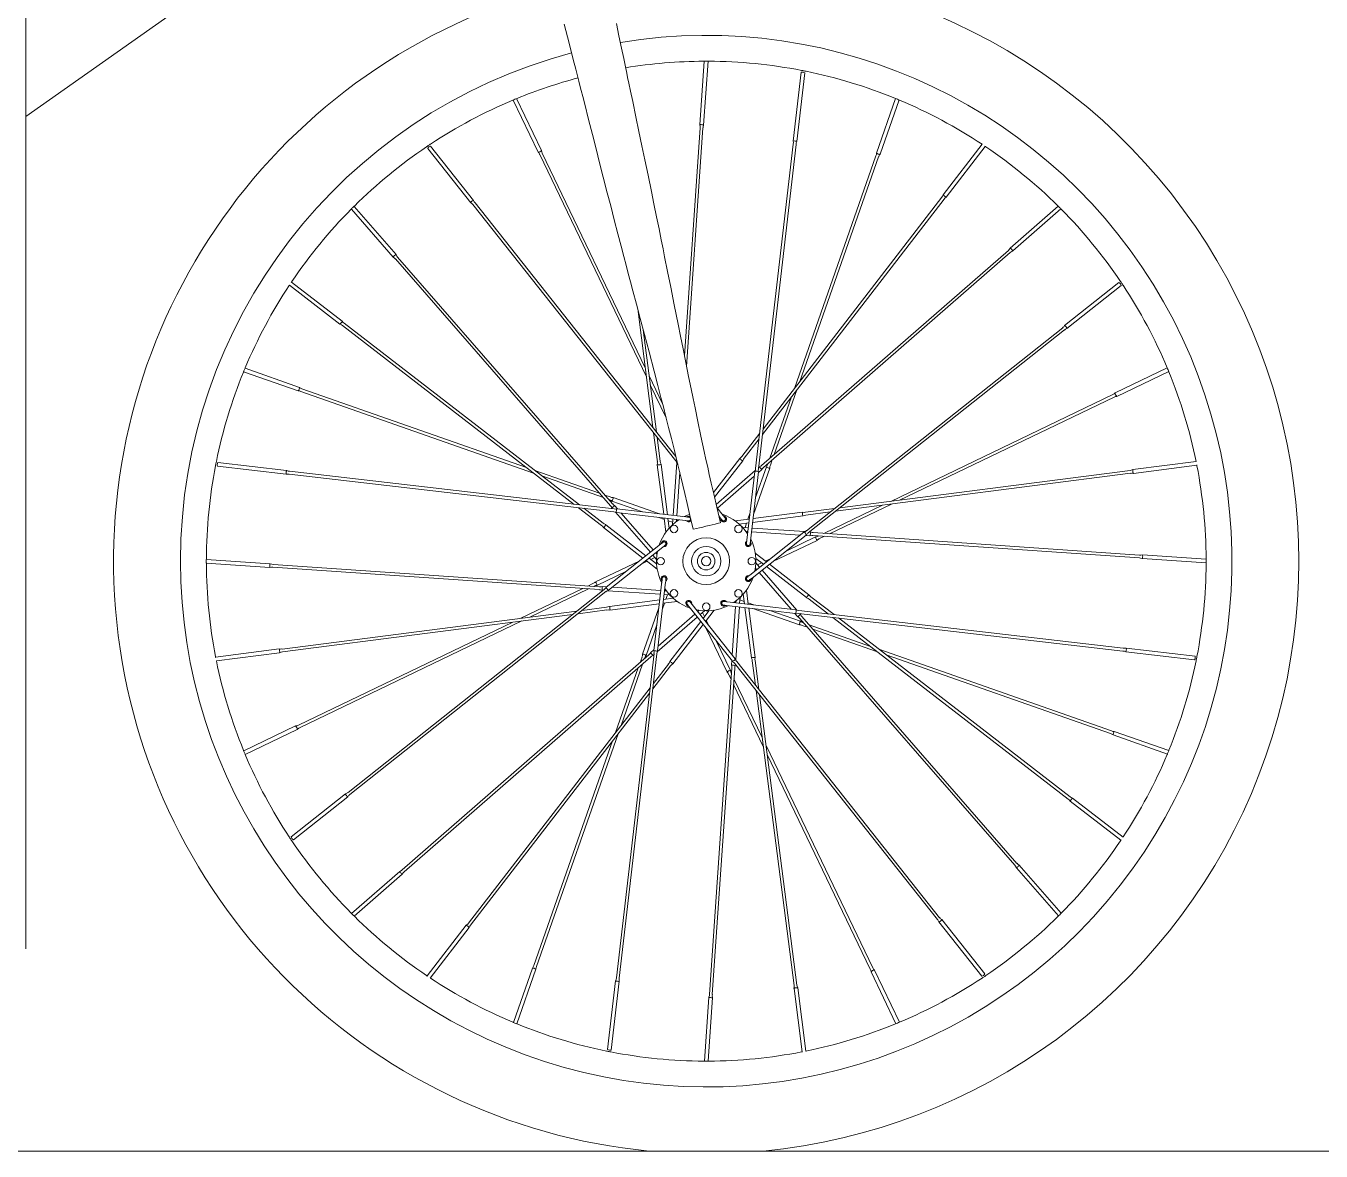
# Model space of a CAD drawing. Header units: inches. Extents: x -27 to 495, y -3 to 144.
# Drawn here: x 15.37 to 43.09, y 88.62 to 112.69 of the extents above; entities that cross this region are included whole.
import ezdxf

# ---------------------------------------------------------------- set-up
doc = ezdxf.new("R2010")
doc.units = ezdxf.units.IN
doc.layers.add('ZANO_R', color=7, linetype='Continuous', lineweight=0)

msp = doc.modelspace()

# ---------------------------------------------------------------- linework, layer by layer
at = {"layer": 'ZANO_R'}
for p, q in [((15.37441, 92.94879), (15.37441, 120.58658)), ((15.37441, 92.94879), (15.37441, 120.58658)), ((15.37441, 110.75355), (21.45912, 115.04413)), ((29.8904, 111.93717), (29.79692, 110.57652)), ((29.87673, 110.57104), (29.97061, 111.93737)), ((31.96302, 111.70024), (31.79216, 110.22738)), ((31.87163, 110.21816), (32.04249, 111.69102)), ((25.79841, 111.10587), (26.33362, 109.9917)), ((26.40573, 110.02634), (25.87218, 111.13706)), ((33.98535, 111.1394), (33.57596, 109.97312)), ((33.65145, 109.94662), (34.05939, 111.10878)), ((29.80266, 110.51414), (29.46709, 105.62988)), ((29.51193, 105.40715), (29.86252, 110.51003)), ((23.97184, 110.07244), (24.89249, 108.91015)), ((24.9552, 108.95983), (24.03455, 110.12212)), ((31.79498, 110.1649), (30.98927, 103.2195)), ((31.04887, 103.21259), (31.85458, 110.15799)), ((35.8368, 110.15977), (35.00393, 109.08047)), ((35.06726, 109.0316), (35.9039, 110.11578)), ((26.36936, 109.94039), (28.65255, 105.18734)), ((28.62814, 105.37672), (26.42345, 109.96637)), ((33.56495, 109.91156), (31.8185, 104.93619)), ((31.93515, 105.08736), (33.62156, 109.89169)), ((31.13462, 103.95177), (35.02156, 108.98875)), ((34.97406, 109.0254), (31.14803, 104.06735)), ((22.33874, 108.77441), (23.23476, 107.74619)), ((23.29508, 107.79874), (22.39531, 108.83126)), ((24.93866, 108.86797), (29.28008, 103.38711)), ((29.28405, 103.47873), (24.98569, 108.90523)), ((37.46665, 108.83375), (36.43841, 107.93772)), ((36.49097, 107.87741), (37.52349, 108.77717)), ((36.39836, 107.88956), (31.11807, 103.28818)), ((31.15749, 103.24295), (36.43778, 107.84432)), ((23.28293, 107.70613), (27.88431, 102.42584)), ((27.92954, 102.46526), (23.32817, 107.74555)), ((21.01272, 107.14457), (22.09201, 106.3117)), ((22.14089, 106.37503), (21.05671, 107.21167)), ((38.76467, 107.20065), (37.60238, 106.27999)), ((37.65205, 106.21728), (38.81434, 107.13794)), ((28.46576, 106.63675), (28.79282, 104.09889)), ((22.14708, 106.28183), (27.10513, 102.4558)), ((27.22072, 102.44239), (22.18374, 106.32933)), ((28.86507, 104.00768), (28.58376, 106.19055)), ((37.5602, 106.23382), (32.07934, 101.8924)), ((32.11659, 101.84537), (37.59746, 106.18679)), ((21.22586, 104.95922), (20.0637, 105.36716)), ((39.7981, 105.37407), (38.68393, 104.83887)), ((20.03308, 105.29312), (21.19937, 104.88373)), ((28.9995, 104.60363), (28.71082, 105.2046)), ((38.71857, 104.76676), (39.8288, 105.30007)), ((21.26093, 104.87272), (26.23629, 103.12627)), ((26.08513, 103.24292), (21.2808, 104.92934)), ((28.73523, 105.01523), (29.07597, 104.30587)), ((31.38536, 103.52111), (31.87191, 104.90719)), ((38.63262, 104.80312), (33.87957, 102.51994)), ((31.75526, 104.75603), (31.29375, 103.44127)), ((34.06895, 102.54434), (38.6586, 104.74904)), ((28.80769, 103.98348), (28.88756, 103.36376)), ((31.07694, 103.97523), (30.69521, 103.48055)), ((28.94707, 103.37142), (28.87994, 103.89227)), ((30.74271, 103.44389), (31.06353, 103.85964)), ((30.64951, 103.43769), (30.08575, 102.70715)), ((30.10892, 102.60622), (30.71284, 103.38882)), ((31.30577, 103.29435), (31.34512, 103.40645)), ((19.47225, 103.27079), (20.94511, 103.09993)), ((20.95433, 103.1794), (19.48146, 103.35026)), ((21.00758, 103.10275), (27.95298, 102.29705)), ((27.9599, 102.35665), (21.0145, 103.16235)), ((27.65138, 102.69313), (26.26529, 103.17968)), ((28.88554, 103.30114), (29.02184, 102.24352)), ((29.10373, 102.23402), (28.96489, 103.31137)), ((29.30057, 103.35218), (29.2228, 102.22021)), ((29.30236, 102.21098), (29.36638, 103.14278)), ((29.31058, 103.33251), (29.32431, 103.31517)), ((30.97906, 103.18031), (30.14428, 102.45286)), ((30.97223, 103.15933), (30.80137, 101.68647)), ((30.88083, 101.67725), (31.05169, 103.15011)), ((30.94604, 102.23936), (31.29476, 103.23279)), ((31.21927, 103.25929), (30.98789, 102.60012)), ((31.05006, 103.13607), (31.11744, 103.19478)), ((31.06488, 103.25509), (31.05256, 103.24436)), ((31.2535, 103.32661), (31.24915, 103.31422)), ((32.69991, 102.30742), (39.01007, 103.12062)), ((39.0024, 103.18013), (32.79112, 102.37967)), ((40.41456, 103.3722), (39.06246, 103.19795)), ((39.07268, 103.1186), (40.43091, 103.29364)), ((26.41646, 103.06303), (27.73121, 102.60152)), ((30.17337, 102.3721), (30.96047, 103.058)), ((27.87813, 102.61354), (27.76604, 102.65289)), ((27.84587, 102.56127), (27.85826, 102.55692)), ((28.93313, 102.25381), (27.9397, 102.60253)), ((27.19726, 102.38471), (27.69194, 102.00297)), ((27.7286, 102.05048), (27.31284, 102.3713)), ((27.9132, 102.52704), (28.57236, 102.29566)), ((27.91739, 102.37265), (27.92813, 102.36033)), ((28.03642, 102.35784), (27.97771, 102.42521)), ((27.99218, 102.28684), (28.73761, 101.43142)), ((28.01315, 102.28), (29.48601, 102.10914)), ((29.49524, 102.1886), (28.02237, 102.35947)), ((30.29394, 102.2199), (30.15863, 102.39072)), ((31.99337, 102.28694), (30.93575, 102.15064)), ((32.67571, 102.36479), (32.05598, 102.28493)), ((32.06365, 102.22542), (32.58449, 102.29254)), ((33.70746, 102.43726), (32.45145, 101.83392)), ((32.57268, 101.82559), (33.89683, 102.46167)), ((28.64364, 101.35699), (27.78367, 102.02061)), ((28.80038, 101.48115), (28.11449, 102.26824)), ((28.91505, 102.17537), (29.0361, 102.13288)), ((29.03238, 102.16176), (29.07099, 101.86218)), ((29.14051, 101.94857), (29.11426, 102.15226)), ((29.12058, 102.10323), (29.21255, 102.07095)), ((29.21732, 102.14031), (29.20893, 102.01831)), ((29.29401, 102.08949), (29.29687, 102.13108)), ((29.32915, 102.1148), (29.29654, 102.12625)), ((29.51615, 102.18618), (29.53532, 102.19865)), ((30.20173, 102.20746), (30.23123, 102.17022)), ((30.85399, 102.14011), (30.55441, 102.1015)), ((30.6408, 102.03197), (30.84449, 102.05822)), ((30.79545, 102.0519), (30.76317, 101.95994)), ((30.8676, 102.25743), (30.82511, 102.13639)), ((30.92625, 102.06876), (32.0036, 102.2076)), ((27.73479, 101.95728), (28.57902, 101.3058)), ((30.83254, 101.95517), (30.71053, 101.96356)), ((30.78172, 101.87848), (30.82331, 101.87562)), ((30.80703, 101.84333), (30.81848, 101.87595)), ((32.02474, 101.86191), (30.86245, 100.94126)), ((30.90321, 101.87013), (31.94477, 101.79857)), ((30.91212, 100.87855), (32.07441, 101.7992)), ((32.04441, 101.87191), (30.91244, 101.94968)), ((32.27011, 101.7579), (31.64039, 101.45541)), ((32.06333, 101.79042), (32.15248, 101.7843)), ((32.15796, 101.86411), (32.14166, 101.86523)), ((32.21487, 101.79004), (39.20225, 101.30997)), ((39.20637, 101.36983), (32.21898, 101.84989)), ((32.34192, 101.78131), (32.33008, 101.77562)), ((32.35606, 101.72153), (32.46315, 101.77298)), ((28.95259, 101.60171), (27.7903, 100.68106)), ((27.83997, 100.61834), (29.00226, 101.539)), ((31.3557, 101.22991), (32.30474, 101.68579)), ((20.60145, 101.1845), (19.23511, 101.27838)), ((19.23532, 101.19818), (20.59596, 101.10469)), ((27.64985, 100.69022), (20.66246, 101.17029)), ((28.50901, 101.25035), (27.55997, 100.79447)), ((28.5517, 101.1821), (28.66734, 101.23765)), ((28.64428, 101.25544), (28.88342, 101.0709)), ((28.8715, 101.18115), (28.7089, 101.30663)), ((28.74804, 101.27642), (28.8359, 101.31862)), ((28.79022, 101.37104), (28.87056, 101.27885)), ((28.88038, 101.38934), (28.853, 101.42077)), ((28.88734, 101.43209), (28.85618, 101.41712)), ((31.22043, 101.22482), (30.98129, 101.40935)), ((30.99322, 101.2991), (31.15581, 101.17363)), ((31.07449, 101.10922), (30.99415, 101.20141)), ((31.11667, 101.20384), (31.02882, 101.16164)), ((31.31302, 101.29816), (31.19738, 101.24261)), ((32.12992, 100.52298), (31.2857, 101.17446)), ((39.26327, 101.29575), (40.6296, 101.20188)), ((40.6294, 101.28208), (39.26875, 101.37556)), ((20.65835, 101.11043), (27.64574, 100.63036)), ((27.59461, 100.72235), (28.22432, 101.02484)), ((30.97737, 101.04817), (31.00853, 101.06314)), ((30.98433, 101.09092), (31.01172, 101.05949)), ((31.06433, 100.99911), (31.75023, 100.21201)), ((31.87254, 100.19342), (31.12711, 101.04884)), ((31.22107, 101.12327), (32.08105, 100.45965)), ((27.74812, 100.63489), (22.26726, 96.29347)), ((27.29203, 100.65467), (25.96788, 100.01859)), ((26.15726, 100.043), (27.41327, 100.64633)), ((27.50866, 100.75872), (27.40157, 100.70728)), ((27.5228, 100.69895), (27.53464, 100.70464)), ((27.70675, 100.61615), (27.72305, 100.61503)), ((27.80139, 100.68983), (27.71223, 100.69596)), ((27.82031, 100.60834), (28.95228, 100.53057)), ((28.96151, 100.61013), (27.91995, 100.68169)), ((28.98388, 100.80301), (28.81302, 99.33014)), ((28.89249, 99.32092), (29.06335, 100.79379)), ((28.98908, 100.86701), (28.99019, 100.85736)), ((29.05769, 100.63692), (29.04624, 100.60431)), ((30.83234, 100.31849), (30.79373, 100.61808)), ((22.30451, 96.24643), (27.78538, 100.58785)), ((28.93846, 100.4115), (27.86112, 100.27266)), ((28.99711, 100.22282), (29.0396, 100.34387)), ((29.01072, 100.34015), (29.31031, 100.37876)), ((29.22391, 100.44829), (29.02022, 100.42204)), ((29.03218, 100.52508), (29.15418, 100.5167)), ((29.08299, 100.60178), (29.04141, 100.60464)), ((29.06926, 100.42836), (29.10154, 100.52032)), ((31.85156, 100.20026), (30.3787, 100.37112)), ((30.53556, 100.36546), (30.56818, 100.35401)), ((30.5707, 100.39076), (30.56785, 100.34918)), ((30.6474, 100.33995), (30.65578, 100.46195)), ((30.74413, 100.37703), (30.65217, 100.40931)), ((30.7242, 100.53169), (30.75045, 100.32799)), ((30.94967, 100.30488), (30.82862, 100.34738)), ((32.13612, 100.42978), (32.55187, 100.10895)), ((32.66746, 100.09554), (32.17277, 100.47728)), ((27.16481, 100.17284), (20.85464, 99.35964)), ((20.86231, 99.30013), (27.07359, 100.10059)), ((27.189, 100.11546), (27.80873, 100.19533)), ((27.80106, 100.25484), (27.28022, 100.18771)), ((27.87134, 100.19332), (28.92896, 100.32961)), ((28.91867, 100.2409), (28.56996, 99.24747)), ((29.69134, 100.10816), (28.90425, 99.42226)), ((29.57078, 100.26036), (30.49143, 99.09807)), ((30.55414, 99.14775), (29.63349, 100.31004)), ((29.7404, 100.19511), (29.75537, 100.16395)), ((29.78315, 100.18816), (29.75172, 100.16077)), ((29.80145, 100.09799), (29.89364, 100.17833)), ((29.89607, 100.05581), (29.85386, 100.14367)), ((29.99133, 100.17927), (29.86586, 100.01667)), ((29.91705, 99.95205), (30.10158, 100.19119)), ((30.36948, 100.29165), (31.84234, 100.12079)), ((30.56236, 100.26928), (30.4908, 99.22772)), ((30.56414, 99.12808), (30.64191, 100.26005)), ((30.76099, 100.24623), (30.89983, 99.16889)), ((30.97917, 99.17911), (30.84287, 100.23674)), ((30.93158, 100.22645), (31.92502, 99.87773)), ((31.95152, 99.95321), (31.29235, 100.18459)), ((31.8283, 100.12242), (31.88701, 100.05505)), ((31.90482, 100.12361), (38.85022, 99.3179)), ((38.85713, 99.3775), (31.91173, 100.18321)), ((31.94732, 100.10761), (31.93659, 100.11993)), ((36.58178, 94.77412), (31.98041, 100.05441)), ((25.79577, 99.93592), (21.20612, 97.73122)), ((21.2321, 97.67713), (25.98514, 99.96032)), ((28.64544, 99.22097), (28.87682, 99.88014)), ((28.88565, 99.29995), (29.74107, 100.04538)), ((29.8155, 99.95141), (29.15188, 99.09144)), ((29.21521, 99.04256), (29.86668, 99.88679)), ((29.92213, 99.81679), (30.37802, 98.86774)), ((29.99038, 99.85947), (29.93483, 99.97511)), ((31.93517, 100.01499), (36.53655, 94.73471)), ((31.98658, 99.86672), (32.09868, 99.82737)), ((32.01885, 99.91898), (32.00645, 99.92333)), ((33.44826, 99.41723), (32.1335, 99.87873)), ((32.21334, 99.78712), (33.59942, 99.30058)), ((32.644, 100.03786), (37.68098, 96.15092)), ((37.71763, 96.19842), (32.75958, 100.02445)), ((30.45013, 98.90238), (30.14764, 99.53209)), ((20.79203, 99.36165), (19.43382, 99.18662)), ((19.45015, 99.10806), (20.80226, 99.28231)), ((28.70723, 99.23731), (23.42693, 94.63594)), ((28.81584, 99.26767), (28.01013, 92.32227)), ((28.06973, 92.31535), (28.87544, 99.26076)), ((28.81465, 99.34419), (28.74728, 99.28548)), ((28.79983, 99.22516), (28.81215, 99.2359)), ((38.60379, 97.60753), (33.62842, 99.35399)), ((33.77959, 99.23734), (38.58391, 97.55092)), ((38.91039, 99.30086), (40.38325, 99.13)), ((40.39247, 99.20946), (38.91961, 99.38032)), ((23.46635, 94.5907), (28.74664, 99.19208)), ((28.47935, 98.95915), (27.99281, 97.57306)), ((28.10946, 97.72423), (28.57097, 99.03898)), ((28.55895, 99.18591), (28.5196, 99.07381)), ((28.61121, 99.15364), (28.61556, 99.16604)), ((28.78777, 98.50503), (29.16951, 98.99971)), ((29.12201, 99.03637), (28.80118, 98.62061)), ((30.48226, 98.95762), (30.0022, 91.97023)), ((30.06206, 91.96612), (30.54212, 98.95351)), ((30.48265, 99.10916), (30.47653, 99.02001)), ((30.5376, 99.05589), (34.87902, 93.57503)), ((30.55634, 99.01452), (30.55746, 99.03082)), ((34.92605, 93.61228), (30.58463, 99.09315)), ((30.91765, 99.10883), (30.98477, 98.58799)), ((31.05702, 98.49678), (30.97716, 99.1165)), ((30.41376, 98.81643), (30.46521, 98.70934)), ((30.47353, 98.83057), (30.46785, 98.84241)), ((31.12949, 97.46503), (30.52615, 98.72103)), ((28.73009, 98.52849), (24.84315, 93.49151)), ((24.89065, 93.45485), (28.71668, 98.4129)), ((30.51782, 98.5998), (31.15389, 97.27565)), ((30.99964, 98.47258), (31.81285, 92.16242)), ((31.87235, 92.17009), (31.0719, 98.38137)), ((21.14614, 97.7135), (20.03591, 97.18019)), ((20.06661, 97.10618), (21.18078, 97.64139)), ((39.83163, 97.18713), (38.66535, 97.59652)), ((27.92957, 97.3929), (26.24315, 92.58857)), ((26.29976, 92.5687), (28.04622, 97.54407)), ((33.49535, 92.53987), (31.21217, 97.29292)), ((38.63885, 97.52104), (39.80101, 97.1131)), ((31.23657, 97.10354), (33.44127, 92.51389)), ((22.21266, 96.26298), (21.05037, 95.34232)), ((21.10004, 95.27961), (22.26233, 96.20026)), ((37.72383, 96.10523), (38.808, 95.26859)), ((38.85199, 95.33569), (37.7727, 96.16856)), ((23.37374, 94.60285), (22.34123, 93.70309)), ((22.39807, 93.64651), (23.4263, 94.54253)), ((36.56964, 94.68151), (37.4694, 93.649)), ((37.52598, 93.70584), (36.62995, 94.73407)), ((24.79745, 93.44866), (23.96081, 92.36448)), ((34.90951, 93.52043), (35.83016, 92.35814)), ((35.89288, 92.40782), (34.97222, 93.5701)), ((24.02792, 92.32049), (24.86079, 93.39978)), ((26.21327, 92.53363), (25.80532, 91.37147)), ((25.87936, 91.34085), (26.28875, 92.50714)), ((33.45898, 92.45391), (33.9923, 91.34368)), ((34.0663, 91.37438), (33.5311, 92.48855)), ((27.99309, 92.2621), (27.82222, 90.78924)), ((27.90169, 90.78002), (28.07255, 92.25288)), ((31.81084, 92.0998), (31.98587, 90.74159)), ((32.06443, 90.75792), (31.89018, 92.11003)), ((29.98798, 91.90922), (29.89411, 90.5429)), ((29.97431, 90.54308), (30.06779, 91.90374)), ((-27.31624, 88.61808), (63.03603, 88.61808)), ((28.71096, 88.61808), (29.93236, 88.61808)), ((29.93236, 88.61808), (31.15382, 88.61808))]:
    msp.add_line(p, q, dxfattribs=at)
at = {"layer": 'ZANO_R', "flags": 128}
for points in [[(26.89587, 112.72915), (26.96517, 112.4575), (27.02911, 112.20673), (27.08771, 111.97669), (27.14092, 111.76765), (27.17698, 111.62593), (27.20681, 111.50865), (27.23057, 111.41518), (27.25688, 111.3117), (27.29058, 111.17913), (27.33167, 111.01746), (27.41509, 110.68927), (27.49621, 110.37026), (27.57453, 110.06264), (27.65016, 109.76613), (27.72932, 109.45653), (27.81611, 109.11841), (27.88789, 108.84001), (27.96436, 108.5449), (28.04267, 108.24417), (28.11182, 107.97967), (28.17064, 107.7554), (28.21856, 107.57313), (28.26465, 107.39811), (28.31247, 107.21675), (28.36244, 107.02753), (28.43874, 106.7389), (28.52082, 106.42861), (28.60962, 106.09273), (28.70825, 105.71896), (28.8167, 105.30632), (28.89688, 104.99956), (28.96358, 104.74277), (29.01611, 104.53931), (29.0694, 104.33169), (29.12756, 104.10342), (29.18847, 103.86228), (29.25161, 103.60971), (29.29038, 103.4532), (29.32761, 103.30176), (29.36333, 103.15538), (29.39754, 103.01407), (29.43241, 102.86893), (29.47481, 102.6908), (29.52571, 102.47438), (29.58475, 102.21958), (29.65151, 101.92629)], [(30.23603, 102.06165), (30.15751, 102.39547), (30.09221, 102.67871), (30.03947, 102.91122), (29.99881, 103.09286), (29.96364, 103.25154), (29.92735, 103.41687), (29.88996, 103.58885), (29.81978, 103.91594), (29.75356, 104.22949), (29.69266, 104.5217), (29.65127, 104.72229), (29.6087, 104.93002), (29.55579, 105.19006), (29.49509, 105.49047), (29.43691, 105.78013), (29.3822, 106.05355), (29.33089, 106.31071), (29.24856, 106.72398), (29.17371, 107.09968), (29.10595, 107.43922), (29.04298, 107.75385), (29.00955, 107.92038), (28.96982, 108.11781), (28.92341, 108.34771), (28.87023, 108.61003), (28.81423, 108.88482), (28.76064, 109.14632), (28.68756, 109.50086), (28.61987, 109.82744), (28.55716, 110.12887), (28.49362, 110.43354), (28.42771, 110.74901), (28.35948, 111.0753), (28.31386, 111.29337), (28.27742, 111.46761), (28.25138, 111.59209), (28.23221, 111.6838), (28.20485, 111.81466), (28.16763, 111.9928), (28.12054, 112.21828), (28.06534, 112.4828), (28.0111, 112.743)], [(29.88302, 111.93673), (29.88276, 111.93671), (29.88763, 111.93702), (29.89754, 111.93755), (29.91138, 111.93807), (29.92759, 111.93835), (29.94431, 111.93827), (29.95968, 111.93786), (29.97199, 111.93731), (29.97985, 111.93685), (29.98221, 111.93669)], [(31.97063, 111.74084), (31.97028, 111.74088), (31.9744, 111.74034), (31.9836, 111.73903), (31.99685, 111.73694), (32.0126, 111.73413), (32.02904, 111.73083), (32.04432, 111.72742), (32.05677, 111.72438), (32.06503, 111.72224), (32.06817, 111.7214), (32.068, 111.72145)], [(29.79613, 110.57597), (29.80275, 110.53954), (29.80127, 110.51422)], [(29.79694, 110.57627), (29.79692, 110.57652), (29.8001, 110.57844), (29.80888, 110.57964), (29.82191, 110.57996), (29.83721, 110.57933), (29.85245, 110.57786), (29.86532, 110.57577), (29.87384, 110.57337), (29.87673, 110.57104), (29.87666, 110.57076)], [(29.86392, 110.50993), (29.86547, 110.53298), (29.87733, 110.57049)], [(23.94857, 110.10657), (23.94829, 110.10636), (23.95183, 110.10906), (23.95946, 110.11479), (23.97045, 110.12277), (23.98366, 110.13197), (23.99762, 110.14123), (24.01075, 110.14954), (24.02155, 110.15609), (24.02868, 110.16029), (24.03124, 110.16177), (24.0312, 110.16174)], [(31.83259, 110.22878), (31.84774, 110.22656), (31.86049, 110.22376), (31.86887, 110.22081), (31.87163, 110.21816), (31.87154, 110.21786)], [(35.83395, 110.16149), (35.83481, 110.161), (35.83683, 110.15981)], [(24.92009, 108.93973), (24.93238, 108.94888), (24.94336, 108.95591), (24.95138, 108.95975), (24.9552, 108.95983), (24.95535, 108.95956)], [(35.00299, 109.08051), (34.98824, 109.04648), (34.97294, 109.02624)], [(35.02268, 108.9879), (35.03676, 109.0062), (35.06742, 109.03078)], [(22.33346, 108.76845), (22.33513, 108.77035), (22.34041, 108.77629), (22.34878, 108.78544), (22.35942, 108.79665), (22.37121, 108.80855), (22.38282, 108.81975), (22.39292, 108.82911), (22.40025, 108.83569), (22.40384, 108.83886), (22.40362, 108.83866)], [(37.46084, 108.83888), (37.46222, 108.83768), (37.46781, 108.83271), (37.4767, 108.8246), (37.48778, 108.81413), (37.49967, 108.80239), (37.511, 108.7907), (37.52057, 108.78041), (37.52744, 108.77278), (37.53094, 108.76881), (37.53085, 108.76891)], [(36.43747, 107.9379), (36.41638, 107.90745), (36.39744, 107.8906)], [(36.43825, 107.93753), (36.43841, 107.93772), (36.44202, 107.93683), (36.44908, 107.93148), (36.45852, 107.92249), (36.46889, 107.91122), (36.47863, 107.8994), (36.48624, 107.88883), (36.49058, 107.8811), (36.49097, 107.87741), (36.49073, 107.87726)], [(36.4387, 107.84326), (36.45609, 107.85846), (36.49101, 107.8766)], [(23.23459, 107.74524), (23.26504, 107.72416), (23.28189, 107.70521)], [(23.23496, 107.74603), (23.23476, 107.74619), (23.23566, 107.74979), (23.24101, 107.75685), (23.25, 107.76629), (23.26126, 107.77666), (23.27308, 107.7864), (23.28366, 107.79402), (23.29138, 107.79835), (23.29508, 107.79874), (23.29522, 107.7985)], [(23.32923, 107.74647), (23.31402, 107.76387), (23.29589, 107.79878)], [(21.01075, 107.14129), (21.01207, 107.14357), (21.01267, 107.1446)], [(21.0495, 107.20172), (21.05734, 107.21254), (21.06321, 107.22038), (21.06607, 107.22413), (21.06589, 107.22388)], [(38.79865, 107.22411), (38.79969, 107.22276), (38.80416, 107.21687), (38.81125, 107.20724), (38.82005, 107.19485), (38.82942, 107.18103), (38.83827, 107.16734), (38.84569, 107.15533), (38.85098, 107.14644), (38.85369, 107.14178), (38.85364, 107.14185)], [(22.09198, 106.31076), (22.12601, 106.29601), (22.14625, 106.28072)], [(22.18459, 106.33045), (22.16629, 106.34453), (22.14171, 106.37519)], [(37.63196, 106.25239), (37.6411, 106.24011), (37.64813, 106.22912), (37.65198, 106.22111), (37.65205, 106.21728), (37.65179, 106.21713)], [(20.03095, 105.28749), (20.0309, 105.28734), (20.03193, 105.29036), (20.03471, 105.29834), (20.03909, 105.31035), (20.04474, 105.32498), (20.05113, 105.34048), (20.05754, 105.35512), (20.06316, 105.36731), (20.06722, 105.37576), (20.06908, 105.37955), (20.06893, 105.37924)], [(30.69409, 103.4814), (30.68001, 103.46309), (30.64931, 103.43848)], [(30.71296, 103.38904), (30.71284, 103.38882), (30.70913, 103.38899), (30.70116, 103.39286), (30.69015, 103.39983), (30.67777, 103.40885), (30.66591, 103.41854), (30.65638, 103.42742), (30.65061, 103.43415), (30.64951, 103.43769), (30.64972, 103.43789)], [(30.7138, 103.38884), (30.72853, 103.42282), (30.74381, 103.44304)], [(19.4316, 103.27806), (19.4319, 103.28031), (19.43297, 103.28801), (19.43481, 103.30013), (19.43741, 103.31529), (19.44059, 103.33172), (19.44402, 103.34755), (19.44723, 103.36104), (19.4497, 103.37074), (19.45098, 103.37555), (19.45091, 103.37531)], [(20.94371, 103.14036), (20.94593, 103.15552), (20.94873, 103.16826), (20.95168, 103.17664), (20.95433, 103.1794), (20.95462, 103.17932)], [(28.88616, 103.36358), (28.88915, 103.34067), (28.88485, 103.30156)], [(28.96482, 103.31161), (28.96489, 103.31137), (28.96214, 103.30886), (28.95377, 103.30597), (28.94105, 103.30311), (28.92593, 103.30073), (28.91069, 103.2992), (28.89767, 103.29873), (28.88884, 103.29942), (28.88554, 103.30114), (28.88556, 103.30143)], [(28.96555, 103.31206), (28.95194, 103.3465), (28.94845, 103.37161)], [(29.3171, 103.34314), (29.31152, 103.33622), (29.31058, 103.33251)], [(31.11714, 103.28924), (31.09976, 103.27404), (31.06489, 103.25592)], [(31.11835, 103.19456), (31.13947, 103.22505), (31.15842, 103.24191)], [(31.25501, 103.24033), (31.24072, 103.24583), (31.22891, 103.25137), (31.22138, 103.25609), (31.21927, 103.25929), (31.21942, 103.25956)], [(39.06182, 103.19864), (39.02733, 103.185), (39.0022, 103.18151)], [(39.01026, 103.11923), (39.03315, 103.12221), (39.07222, 103.11791)], [(40.41369, 103.37574), (40.41423, 103.3737), (40.41462, 103.37221)], [(40.42929, 103.30374), (40.43095, 103.29338), (40.4324, 103.28339), (40.43308, 103.27835), (40.43305, 103.27857)], [(27.93215, 102.56278), (27.92665, 102.54849), (27.92112, 102.53668), (27.91639, 102.52915), (27.9132, 102.52704), (27.91293, 102.52719)], [(27.88325, 102.42491), (27.89845, 102.40753), (27.91656, 102.37265)], [(27.97792, 102.42612), (27.94743, 102.44724), (27.93058, 102.4662)], [(32.00384, 102.20767), (32.0036, 102.2076), (32.00109, 102.21035), (31.9982, 102.21871), (31.99534, 102.23143), (31.99296, 102.24656), (31.99143, 102.26179), (31.99096, 102.27482), (31.99165, 102.28365), (31.99337, 102.28694), (31.99366, 102.28693)], [(32.05581, 102.28632), (32.0329, 102.28333), (31.99379, 102.28764)], [(27.69108, 102.00186), (27.70939, 101.98778), (27.734, 101.95708)], [(27.78365, 102.02157), (27.74967, 102.0363), (27.72944, 102.05159)], [(27.78344, 102.02073), (27.78367, 102.02061), (27.78349, 102.0169), (27.77963, 102.00893), (27.77265, 101.99792), (27.76364, 101.98554), (27.75395, 101.97368), (27.74507, 101.96415), (27.73834, 101.95839), (27.73479, 101.95728), (27.7346, 101.95749)], [(29.46137, 102.19253), (29.51876, 102.21882), (29.57904, 102.24216)], [(29.48601, 102.10914), (29.49881, 102.10765), (29.51143, 102.10619), (29.5233, 102.10481), (29.53386, 102.10359), (29.54262, 102.10257), (29.54919, 102.10181), (29.55326, 102.10134), (29.55463, 102.10118)], [(29.56385, 102.18065), (29.56247, 102.1808), (29.55841, 102.18128), (29.55184, 102.18204), (29.54308, 102.18306), (29.53252, 102.18428), (29.52065, 102.18566), (29.50803, 102.18712), (29.49524, 102.1886)], [(30.23086, 102.06045), (30.23277, 102.06047), (30.1929, 102.05021)], [(30.23123, 102.17022), (30.23923, 102.16012), (30.24712, 102.15016), (30.25453, 102.1408), (30.26113, 102.13247), (30.26661, 102.12555), (30.27072, 102.12037), (30.27326, 102.11716), (30.27412, 102.11607)], [(30.33683, 102.16575), (30.33597, 102.16684), (30.33343, 102.17004), (30.32932, 102.17522), (30.32384, 102.18214), (30.31724, 102.19047), (30.30983, 102.19984), (30.30194, 102.2098), (30.29394, 102.2199)], [(32.00428, 102.20693), (32.03873, 102.22055), (32.06384, 102.22404)], [(32.15298, 101.7835), (32.18947, 101.79013), (32.21479, 101.78864)], [(32.21907, 101.8513), (32.19602, 101.85284), (32.15856, 101.8647)], [(32.28197, 101.71923), (32.27576, 101.73323), (32.27132, 101.74549), (32.26934, 101.75416), (32.27011, 101.7579), (32.2704, 101.75799)], [(29.00674, 101.6446), (29.00565, 101.64374), (29.00244, 101.6412), (28.99726, 101.63709), (28.99034, 101.63161), (28.98201, 101.62501), (28.97265, 101.6176), (28.96269, 101.60971), (28.95259, 101.60171)], [(29.00226, 101.539), (29.01236, 101.547), (29.02232, 101.55489), (29.03169, 101.56231), (29.04002, 101.5689), (29.04694, 101.57438), (29.05212, 101.57849), (29.05533, 101.58103), (29.05641, 101.58189)], [(30.79506, 101.63212), (30.79388, 101.62951), (30.79064, 101.61324)], [(30.80137, 101.68647), (30.79988, 101.67367), (30.79842, 101.66105), (30.79704, 101.64919), (30.79582, 101.63863), (30.7948, 101.62986), (30.79404, 101.6233), (30.79357, 101.61923), (30.79341, 101.61786)], [(30.87287, 101.60864), (30.87303, 101.61001), (30.8735, 101.61408), (30.87427, 101.62065), (30.87528, 101.62941), (30.87651, 101.63997), (30.87789, 101.65183), (30.87935, 101.66445), (30.88083, 101.67725)], [(19.23576, 101.19073), (19.23578, 101.1904), (19.2355, 101.19489), (19.23498, 101.20446), (19.23445, 101.21807), (19.23415, 101.23418), (19.2342, 101.25093), (19.23459, 101.26645), (19.23514, 101.27902), (19.23561, 101.28723), (19.2358, 101.29013), (19.2358, 101.29009)], [(20.59622, 101.10472), (20.59596, 101.10469), (20.59405, 101.10788), (20.59284, 101.11665), (20.59253, 101.12968), (20.59315, 101.14498), (20.59462, 101.16022), (20.59672, 101.17308), (20.59911, 101.18161), (20.60145, 101.1845), (20.60173, 101.18443)], [(20.66256, 101.17169), (20.63951, 101.17324), (20.602, 101.1851)], [(39.20215, 101.30857), (39.22521, 101.30702), (39.26272, 101.29515)], [(39.2682, 101.37636), (39.23176, 101.36974), (39.20645, 101.37122)], [(39.26849, 101.37554), (39.26875, 101.37556), (39.27067, 101.37238), (39.27187, 101.36361), (39.27219, 101.35058), (39.27156, 101.33528), (39.27009, 101.32004), (39.268, 101.30717), (39.2656, 101.29864), (39.26327, 101.29575), (39.26299, 101.29582)], [(40.62896, 101.28943), (40.62895, 101.28956), (40.62928, 101.28431), (40.62982, 101.27409), (40.63032, 101.26002), (40.63058, 101.24371), (40.63048, 101.22702), (40.63005, 101.21182), (40.6295, 101.19978), (40.62905, 101.19228), (40.62893, 101.19044)], [(20.59651, 101.1039), (20.63295, 101.11052), (20.65826, 101.10904)], [(30.86245, 100.94126), (30.85235, 100.93326), (30.84239, 100.92537), (30.83303, 100.91795), (30.8247, 100.91135), (30.81778, 100.90588), (30.8126, 100.90177), (30.80939, 100.89923), (30.8083, 100.89837)], [(27.58274, 100.76103), (27.58896, 100.74703), (27.59339, 100.73477), (27.59538, 100.7261), (27.59461, 100.72235), (27.59432, 100.72227)], [(27.64565, 100.62896), (27.66869, 100.62741), (27.70616, 100.61556)], [(27.71174, 100.69676), (27.67525, 100.69013), (27.64992, 100.69162)], [(28.99184, 100.87162), (28.99168, 100.87025), (28.99121, 100.86618), (28.99045, 100.85961), (28.98943, 100.85085), (28.98821, 100.84029), (28.98683, 100.82842), (28.98536, 100.8158), (28.98388, 100.80301)], [(29.06335, 100.79379), (29.06484, 100.80658), (29.0663, 100.81921), (29.06767, 100.83107), (29.0689, 100.84163), (29.06991, 100.85039), (29.07068, 100.85696), (29.07115, 100.86103), (29.07131, 100.8624)], [(30.85798, 100.83566), (30.85906, 100.83652), (30.86227, 100.83906), (30.86745, 100.84316), (30.87437, 100.84864), (30.8827, 100.85524), (30.89207, 100.86266), (30.90202, 100.87055), (30.91212, 100.87855)], [(29.63349, 100.31004), (29.62549, 100.32013), (29.6176, 100.33009), (29.61018, 100.33946), (29.60358, 100.34779), (29.5981, 100.35471), (29.594, 100.35989), (29.59146, 100.3631), (29.5906, 100.36418)], [(30.3787, 100.37112), (30.3659, 100.3726), (30.35328, 100.37407), (30.34142, 100.37545), (30.33086, 100.37667), (30.32209, 100.37769), (30.31552, 100.37845), (30.31146, 100.37892), (30.31008, 100.37908)], [(32.08127, 100.45953), (32.08105, 100.45965), (32.08122, 100.46336), (32.08509, 100.47133), (32.09206, 100.48234), (32.10108, 100.49471), (32.11076, 100.50657), (32.11965, 100.51611), (32.12637, 100.52187), (32.12992, 100.52298), (32.13011, 100.52277)], [(32.08107, 100.45869), (32.11504, 100.44396), (32.13527, 100.42867)], [(32.17363, 100.47839), (32.15532, 100.49248), (32.13071, 100.52318)], [(27.86043, 100.27333), (27.82599, 100.25971), (27.80087, 100.25622)], [(27.80891, 100.19394), (27.83182, 100.19692), (27.87093, 100.19262)], [(27.86087, 100.27259), (27.86112, 100.27266), (27.86362, 100.26991), (27.86652, 100.26154), (27.86938, 100.24883), (27.87175, 100.2337), (27.87329, 100.21846), (27.87375, 100.20544), (27.87307, 100.19661), (27.87134, 100.19332), (27.87106, 100.19333)], [(29.52789, 100.31451), (29.52875, 100.31342), (29.53129, 100.31022), (29.53539, 100.30503), (29.54087, 100.29812), (29.54747, 100.28978), (29.55489, 100.28042), (29.56278, 100.27046), (29.57078, 100.26036)], [(29.93236, 100.17763), (29.81124, 100.18455), (29.72165, 100.19873)], [(30.30087, 100.29961), (30.30224, 100.29945), (30.30631, 100.29898), (30.31287, 100.29822), (30.32164, 100.2972), (30.3322, 100.29598), (30.34406, 100.2946), (30.35668, 100.29314), (30.36948, 100.29165)], [(31.88679, 100.05413), (31.91728, 100.03302), (31.93414, 100.01406)], [(31.98146, 100.05534), (31.96627, 100.07273), (31.94816, 100.1076)], [(31.93256, 99.91748), (31.93806, 99.93177), (31.9436, 99.94358), (31.94832, 99.95111), (31.95152, 99.95321), (31.95178, 99.95307)], [(20.85446, 99.36103), (20.83156, 99.35804), (20.7925, 99.36234)], [(20.8029, 99.28162), (20.83739, 99.29525), (20.86251, 99.29875)], [(28.6097, 99.23993), (28.624, 99.23442), (28.6358, 99.22889), (28.64334, 99.22416), (28.64544, 99.22097), (28.64529, 99.2207)], [(28.74636, 99.28569), (28.72525, 99.2552), (28.70629, 99.23835)], [(28.74757, 99.19102), (28.76496, 99.20622), (28.79983, 99.22433)], [(38.92101, 99.33989), (38.91878, 99.32474), (38.91599, 99.312), (38.91304, 99.30362), (38.91039, 99.30086), (38.91009, 99.30094)], [(19.45091, 99.10497), (19.45095, 99.10483), (19.45009, 99.10805)], [(29.15091, 99.09142), (29.13619, 99.05744), (29.1209, 99.03721)], [(29.15175, 99.09121), (29.15188, 99.09144), (29.15558, 99.09126), (29.16355, 99.0874), (29.17456, 99.08042), (29.18694, 99.07141), (29.1988, 99.06172), (29.20834, 99.05284), (29.2141, 99.04611), (29.21521, 99.04256), (29.215, 99.04237)], [(29.17062, 98.99885), (29.18471, 99.01717), (29.2154, 99.04178)], [(30.47573, 99.01951), (30.48236, 98.98302), (30.48087, 98.95769)], [(30.54352, 98.95342), (30.54507, 98.97646), (30.55692, 99.01393)], [(30.89916, 99.1682), (30.91277, 99.13376), (30.91627, 99.10864)], [(30.8999, 99.16865), (30.89983, 99.16889), (30.90257, 99.17139), (30.91094, 99.17429), (30.92366, 99.17715), (30.93879, 99.17952), (30.95402, 99.18106), (30.96705, 99.18152), (30.97588, 99.18084), (30.97917, 99.17911), (30.97915, 99.17883)], [(30.97855, 99.11668), (30.97556, 99.13959), (30.97987, 99.1787)], [(40.43307, 99.20186), (40.43311, 99.20221), (40.43256, 99.19808), (40.43126, 99.18888), (40.42917, 99.17564), (40.42636, 99.15988), (40.42306, 99.14345), (40.41965, 99.12817), (40.41661, 99.11572), (40.41447, 99.10746), (40.41363, 99.10431), (40.41368, 99.10448)], [(30.41145, 98.89052), (30.42545, 98.89673), (30.43772, 98.90117), (30.44639, 98.90315), (30.45013, 98.90238), (30.45022, 98.90209)], [(20.06787, 97.10317), (20.06916, 97.10054), (20.06797, 97.10296), (20.06448, 97.11017), (20.05921, 97.12145), (20.05292, 97.1356), (20.04645, 97.15105), (20.04055, 97.16605), (20.03578, 97.17892), (20.03252, 97.18815), (20.031, 97.19261), (20.0311, 97.19232)], [(39.83372, 97.19262), (39.8338, 97.19288), (39.83265, 97.18951), (39.82976, 97.18123), (39.82528, 97.16899), (39.81956, 97.15426), (39.81315, 97.13876), (39.80677, 97.12424), (39.80122, 97.11226), (39.7973, 97.10409), (39.7956, 97.10063), (39.79574, 97.10092)], [(22.23275, 96.22786), (22.22361, 96.24015), (22.21658, 96.25113), (22.21274, 96.25915), (22.21266, 96.26298), (22.21293, 96.26312)], [(37.77273, 96.1695), (37.73871, 96.18425), (37.71847, 96.19954)], [(37.68012, 96.14981), (37.69843, 96.13573), (37.72301, 96.10507)], [(21.06619, 95.25598), (21.06475, 95.25786), (21.06002, 95.26411), (21.05272, 95.27404), (21.04382, 95.28662), (21.03446, 95.30049), (21.0257, 95.31409), (21.01846, 95.32587), (21.01338, 95.33443), (21.01092, 95.33867), (21.01105, 95.33844)], [(38.85372, 95.33854), (38.85322, 95.33768), (38.85205, 95.33565)], [(23.42601, 94.637), (23.40862, 94.62179), (23.3737, 94.60366)], [(23.42646, 94.54273), (23.4263, 94.54253), (23.42269, 94.54343), (23.41564, 94.54878), (23.4062, 94.55777), (23.39582, 94.56903), (23.38609, 94.58085), (23.37847, 94.59143), (23.37414, 94.59915), (23.37374, 94.60285), (23.37399, 94.60299)], [(23.42724, 94.54236), (23.44833, 94.57281), (23.46728, 94.58966)], [(36.53549, 94.73378), (36.55069, 94.71639), (36.56883, 94.68147)], [(36.62975, 94.73423), (36.62995, 94.73407), (36.62905, 94.73047), (36.6237, 94.72341), (36.61471, 94.71397), (36.60345, 94.70359), (36.59164, 94.69386), (36.58106, 94.68624), (36.57333, 94.68191), (36.56964, 94.68151), (36.56949, 94.68176)], [(36.63012, 94.73502), (36.59968, 94.7561), (36.58283, 94.77505)], [(24.84204, 93.49236), (24.82796, 93.47406), (24.7973, 93.44948)], [(24.86173, 93.39975), (24.87648, 93.43378), (24.89177, 93.45402)], [(34.94462, 93.54052), (34.93234, 93.53138), (34.92135, 93.52435), (34.91334, 93.52051), (34.90951, 93.52043), (34.90936, 93.5207)], [(23.96913, 92.35847), (23.96142, 92.36403), (23.95303, 92.37028), (23.94864, 92.37363), (23.94866, 92.37362)], [(24.03106, 92.3186), (24.03117, 92.31853), (24.02956, 92.31946), (24.02788, 92.32044)], [(35.91606, 92.37362), (35.91608, 92.37363), (35.91171, 92.3703), (35.90335, 92.36406), (35.89182, 92.35575), (35.87834, 92.34646), (35.86442, 92.3373), (35.85163, 92.32928), (35.84146, 92.32315), (35.83516, 92.31946), (35.83354, 92.31853), (35.83558, 92.31971)], [(28.03212, 92.25148), (28.01697, 92.2537), (28.00423, 92.2565), (27.99584, 92.25945), (27.99309, 92.2621), (27.99317, 92.2624)], [(31.81145, 92.16223), (31.81444, 92.13933), (31.81014, 92.10027)], [(31.89087, 92.11067), (31.87723, 92.14516), (31.87373, 92.17029)], [(30.0008, 91.97033), (29.99925, 91.94728), (29.98738, 91.90977)], [(30.06777, 91.90399), (30.06779, 91.90374), (30.06461, 91.90182), (30.05584, 91.90061), (30.04281, 91.9003), (30.02751, 91.90092), (30.01226, 91.9024), (29.9994, 91.90449), (29.99088, 91.90689), (29.98798, 91.90922), (29.98805, 91.9095)], [(30.06858, 91.90428), (30.06196, 91.94072), (30.06345, 91.96603)], [(25.88449, 91.33889), (25.88435, 91.33894), (25.87886, 91.34082), (25.86879, 91.3444), (25.85532, 91.34945), (25.84005, 91.35553), (25.82475, 91.36203), (25.81111, 91.36816), (25.80057, 91.37313), (25.79428, 91.37619), (25.7929, 91.37687), (25.79487, 91.3759)], [(27.89417, 90.73941), (27.8945, 90.73936), (27.89067, 90.73987), (27.88172, 90.74114), (27.86865, 90.74319), (27.85299, 90.74596), (27.83654, 90.74924), (27.82116, 90.75266), (27.80852, 90.75573), (27.8, 90.75793), (27.79657, 90.75885), (27.79683, 90.75878)], [(32.06752, 90.75868), (32.06766, 90.75872), (32.06443, 90.75786)]]:
    msp.add_lwpolyline(points, dxfattribs=at)
at = {"layer": 'ZANO_R'}
for centre, radius in [((29.24293, 101.92956), 0.08022), ((30.62179, 101.92956), 0.08022), ((29.93236, 101.24013), 0.5), ((29.93236, 101.24013), 0.31437), ((28.95736, 101.24013), 0.08022), ((29.93236, 101.24013), 0.1875), ((29.93236, 101.24013), 0.1), ((30.90736, 101.24013), 0.08022), ((29.24293, 100.5507), 0.08022), ((30.62179, 100.5507), 0.08022), ((29.93236, 100.26513), 0.08022)]:
    msp.add_circle(centre, radius, dxfattribs=at)
for centre, radius, start, end in [((29.93236, 101.24013), 12.68111, 275.527481, 99.663823), ((29.93236, 101.24013), 12.68111, 104.775314, 264.472875), ((29.93236, 101.24013), 11.25, 180, 99.397302), ((29.93236, 101.24013), 11.25, 104.833114, 180), ((29.93236, 101.24013), 10.69667, 90.264081, 99.272477), ((29.93236, 101.24013), 10.69667, 79.014987, 89.732907), ((31.99078, 111.59235), 0.1114, 62.341634, 104.425638), ((29.93236, 101.24013), 10.69667, 67.764823, 78.483071), ((29.93236, 101.24013), 10.69667, 104.861062, 112.23536), ((26.12393, 110.43448), 0.74634, 108.703337, 116.289199), ((33.74142, 110.43599), 0.7447, 63.702456, 71.305007), ((29.93236, 101.24013), 10.69667, 112.764356, 123.482312), ((29.93236, 101.24013), 10.69667, 56.51493, 67.235846), ((29.93236, 101.24013), 10.69667, 124.014563, 134.735671), ((24.05703, 110.02931), 0.09549, 103.61854, 153.148825), ((31.68339, 110.193), 0.11375, 345.833577, 17.233118), ((31.81464, 110.17465), 0.05703, 71.64594, 113.194575), ((31.97312, 110.15857), 0.11742, 149.760713, 180.31599), ((35.50662, 109.57454), 0.6714, 52.421658, 54.597839), ((29.93236, 101.24013), 10.69667, 45.265965, 55.98604), ((26.33213, 110.08719), 0.0955, 270.894502, 320.419631), ((26.25994, 109.9045), 0.11384, 18.113671, 49.623547), ((26.52326, 110.03014), 0.11732, 182.140819, 212.595862), ((33.46226, 109.96354), 0.11379, 333.105952, 4.631611), ((33.64243, 110.04168), 0.09549, 225.891502, 275.420852), ((33.7372, 109.86622), 0.11728, 137.136923, 167.602046), ((24.94563, 108.8888), 0.05698, 116.632575, 158.215042), ((25.06912, 108.98947), 0.11744, 194.761482, 225.312544), ((35.07086, 109.11779), 0.07663, 209.139131, 239.693146), ((35.08643, 109.10588), 0.07671, 225.006964, 255.528876), ((29.93236, 101.24013), 10.69667, 135.267179, 145.985758), ((24.84008, 108.80914), 0.11348, 30.794939, 62.272338), ((29.93236, 101.24013), 10.69667, 34.015956, 44.735789), ((29.93236, 101.24013), 10.69667, 146.517684, 157.234999), ((38.70804, 107.10476), 0.11137, 17.334031, 59.433333), ((29.93236, 101.24013), 10.69667, 22.764711, 33.485853), ((22.05467, 106.37865), 0.07667, 299.14956, 329.692228), ((22.06664, 106.39418), 0.07667, 314.998649, 345.537192), ((37.50114, 106.33263), 0.11379, 300.838663, 332.228614), ((37.68181, 106.10317), 0.11766, 104.793348, 135.286615), ((37.58106, 106.22689), 0.05693, 26.613574, 68.234043), ((39.13088, 105.05028), 0.74183, 18.685739, 26.317041), ((29.93236, 101.24013), 10.69667, 157.766986, 168.485611), ((29.93236, 101.24013), 10.69667, 11.516527, 22.235809), ((21.13078, 104.9502), 0.09551, 315.90018, 5.416458), ((21.20895, 104.77007), 0.11375, 63.100987, 94.635736), ((21.30636, 105.04516), 0.11748, 227.163357, 257.575613), ((38.59678, 104.91248), 0.11376, 288.099034, 319.632149), ((38.72241, 104.64909), 0.11746, 92.15863, 122.578051), ((38.77939, 104.84035), 0.09547, 180.889921, 230.428697), ((29.19638, 103.3027), 0.11775, 14.925318, 45.266897), ((29.93236, 101.24013), 10.69667, 169.016739, 179.732468), ((19.56301, 103.30053), 0.09551, 148.625341, 198.142319), ((20.9978, 103.12241), 0.057, 161.638526, 203.208911), ((20.97948, 102.99132), 0.1136, 75.813844, 107.257217), ((21.01395, 103.28102), 0.11755, 239.775147, 270.297357), ((31.00196, 103.06857), 0.09551, 58.623083, 108.14085), ((30.87083, 103.21889), 0.11733, 329.866294, 0.321461), ((31.16053, 103.1845), 0.11381, 165.833749, 197.350706), ((31.03157, 103.18601), 0.07669, 33.727089, 64.255611), ((31.04448, 103.17125), 0.07666, 17.872757, 48.417822), ((31.13307, 103.33994), 0.11778, 317.083821, 347.545224), ((31.28443, 103.28909), 0.05695, 238.897559, 280.50345), ((31.40809, 103.24244), 0.11342, 153.065231, 184.5599), ((39.1361, 103.17701), 0.07656, 164.127438, 194.713967), ((39.1387, 103.15755), 0.07665, 179.985975, 210.536526), ((29.93236, 101.24013), 10.69667, 0.263916, 10.985974), ((27.83275, 102.44122), 0.11736, 47.026034, 77.597144), ((27.93008, 102.71598), 0.11354, 243.08007, 274.540777), ((27.88339, 102.59221), 0.05696, 328.893916, 10.494013), ((27.98646, 102.33935), 0.07668, 123.724617, 154.262452), ((28.00121, 102.35229), 0.07661, 107.862655, 138.427924), ((27.95363, 102.1787), 0.11723, 59.853266, 90.334489), ((27.98799, 102.46824), 0.11376, 255.826008, 287.358447), ((28.10387, 102.30974), 0.09547, 148.60942, 198.151175), ((29.93236, 101.24013), 1.0625, 123.561761, 161.313644), ((29.55924, 102.14091), 0.0625, 213.174749, 326.420706), ((29.55924, 102.14091), 0.0625, 59.197092, 112.5), ((29.55924, 102.14091), 0.0425, 243.633007, 103.132853), ((29.55924, 102.14091), 0.04, 263.38293, 83.38293), ((27.24344, 113.70449), 12.02171, 281.580242, 284.202194), ((30.30547, 102.14091), 0.0625, 168.174749, 88.59111), ((30.30547, 102.14091), 0.0425, 198.633007, 58.132853), ((29.93236, 101.24013), 1.0625, 33.561761, 71.313644), ((30.30547, 102.14091), 0.04, 218.38293, 38.38293), ((31.9816, 101.77672), 0.0955, 13.618397, 63.141611), ((31.99509, 101.97582), 0.11744, 284.883235, 315.307393), ((32.17568, 101.74656), 0.11381, 120.832736, 152.350996), ((32.08431, 101.81923), 0.07661, 332.867348, 3.432838), ((32.08569, 101.83882), 0.07657, 348.701978, 19.281393), ((32.26622, 101.87576), 0.11765, 272.065613, 302.561558), ((32.33727, 101.73291), 0.05697, 193.901989, 235.491681), ((32.39193, 101.61212), 0.11383, 108.120792, 139.49921), ((29.93236, 101.24013), 1.0625, 168.561761, 206.313644), ((29.03157, 101.61325), 0.0625, 258.174749, 178.59111), ((29.03157, 101.61325), 0.0425, 288.633007, 148.132853), ((29.03157, 101.61325), 0.04, 308.38293, 128.38293), ((30.83314, 101.61325), 0.0625, 123.174749, 43.59111), ((30.83314, 101.61325), 0.0425, 180, 13.132853), ((30.83314, 101.61325), 0.04, 173.38293, 353.38293), ((29.93236, 101.24013), 1.0625, 348.561761, 26.313644), ((29.93236, 101.24013), 10.69667, 180.264568, 190.983612), ((29.93236, 101.24013), 10.69667, 349.015094, 359.733685), ((29.03157, 100.86701), 0.0625, 303.174749, 223.59111), ((29.03157, 100.86701), 0.0425, 333.633007, 180), ((29.03157, 100.86701), 0.04, 353.38293, 173.38293), ((29.93236, 101.24013), 1.0625, 303.561761, 341.313644), ((30.83314, 100.86701), 0.0625, 78.174749, 358.59111), ((30.83314, 100.86701), 0.0425, 108.633007, 180), ((30.83314, 100.86701), 0.04, 128.38293, 308.38293), ((27.47276, 100.86817), 0.11387, 288.128465, 319.495167), ((27.59843, 100.6047), 0.11744, 92.03579, 122.587232), ((27.52739, 100.74731), 0.05703, 13.921841, 55.468046), ((27.77903, 100.64143), 0.07657, 168.701978, 199.281393), ((27.78039, 100.66103), 0.07659, 152.864071, 183.436115), ((27.68904, 100.7337), 0.11381, 300.831544, 332.349199), ((27.86947, 100.50469), 0.11715, 104.843402, 135.34345), ((27.89664, 100.71425), 0.1114, 197.337115, 239.422893), ((29.93236, 101.24013), 1.0625, 213.561761, 251.313644), ((30.83314, 100.86701), 0.0425, 180, 328.132853), ((29.55924, 100.33935), 0.0625, 348.174749, 268.59111), ((29.55924, 100.33935), 0.0425, 18.633007, 180), ((29.55924, 100.33935), 0.0425, 180, 238.132853), ((29.55924, 100.33935), 0.04, 38.38293, 218.38293), ((30.30547, 100.33935), 0.0625, 33.174749, 313.59111), ((30.30547, 100.33935), 0.0425, 63.633007, 180), ((30.30547, 100.33935), 0.0425, 180, 283.132853), ((30.30547, 100.33935), 0.04, 83.38293, 263.38293), ((29.93236, 101.24013), 1.0625, 270, 296.313644), ((31.76084, 100.17052), 0.09548, 328.612032, 18.148562), ((31.87673, 100.01202), 0.11376, 75.826008, 107.358447), ((31.91109, 100.30156), 0.11723, 239.853266, 270.334489), ((31.86348, 100.128), 0.07665, 287.871108, 318.41947), ((31.87822, 100.14093), 0.07671, 303.731789, 334.25528), ((31.98138, 99.88804), 0.057, 148.911867, 190.476062), ((31.93464, 99.76428), 0.11354, 63.08007, 94.540777), ((32.03199, 100.03908), 0.11741, 227.032986, 257.590192), ((20.72602, 99.3227), 0.07664, 359.991832, 30.543516), ((20.72846, 99.30325), 0.07672, 344.159761, 14.681644), ((28.45663, 99.23782), 0.11342, 333.065231, 4.5599), ((28.58028, 99.19115), 0.05697, 58.900647, 100.493822), ((28.82021, 99.30899), 0.07663, 197.869278, 228.424942), ((28.83313, 99.29423), 0.07667, 213.718818, 244.258858), ((28.70418, 99.29576), 0.11382, 345.834556, 17.349899), ((28.86473, 99.4288), 0.11139, 242.339401, 284.427871), ((28.99389, 99.26137), 0.11733, 149.866343, 180.32029), ((38.85072, 99.19907), 0.11772, 59.799728, 90.276974), ((38.88523, 99.48899), 0.11365, 255.820821, 287.250124), ((38.86694, 99.35785), 0.05697, 341.634064, 23.220296), ((20.0542, 99.28191), 0.62767, 187.307237, 189.660951), ((29.93236, 101.24013), 10.69667, 191.51392, 202.23574), ((28.73182, 99.14023), 0.11797, 137.109431, 167.519614), ((30.51147, 99.08821), 0.07664, 242.869663, 273.422639), ((30.45823, 99.2044), 0.11139, 287.339928, 329.429524), ((30.43883, 98.99685), 0.11375, 30.824854, 62.359049), ((30.53105, 99.08688), 0.07665, 258.717172, 289.266199), ((30.6683, 99.17755), 0.11772, 194.920754, 225.271461), ((29.93236, 101.24013), 10.69667, 337.766237, 348.483156), ((40.30172, 99.17972), 0.0955, 328.620953, 18.146319), ((30.42516, 98.83518), 0.057, 103.91628, 145.477391), ((30.30465, 98.78076), 0.11347, 18.068384, 49.549189), ((30.56834, 98.90638), 0.11801, 182.112745, 212.514426), ((21.0853, 97.6399), 0.0955, 0.894502, 50.419631), ((21.14242, 97.8308), 0.11708, 272.108893, 302.627788), ((21.26796, 97.56775), 0.11379, 108.106661, 139.62937), ((38.65576, 97.71015), 0.11371, 243.092879, 274.639577), ((38.75018, 97.52436), 0.11137, 139.611898, 181.707913), ((38.55831, 97.43504), 0.11755, 47.170359, 77.564746), ((29.93236, 101.24013), 10.69667, 202.767483, 213.485837), ((29.93236, 101.24013), 10.69667, 326.514758, 337.234616), ((22.18302, 96.37689), 0.11744, 284.762768, 315.313434), ((22.28371, 96.25343), 0.05701, 206.642551, 248.205067), ((22.36338, 96.14783), 0.11352, 120.802702, 152.27075), ((37.79797, 96.08613), 0.07656, 134.97249, 165.557568), ((37.81006, 96.1016), 0.07668, 119.15901, 149.692099), ((21.14319, 95.36482), 0.09551, 193.623182, 243.142096), ((29.93236, 101.24013), 10.69667, 214.01723, 224.735851), ((29.93236, 101.24013), 10.69667, 315.265382, 325.985936), ((38.32266, 95.62452), 0.60189, 322.295985, 324.723512), ((22.8942, 94.20199), 0.74479, 221.206169, 228.816912), ((36.97212, 94.20037), 0.74252, 311.193482, 318.827675), ((29.93236, 101.24013), 10.69667, 225.265494, 235.985851), ((24.77831, 93.37443), 0.07666, 44.992162, 75.537896), ((24.79383, 93.36244), 0.07667, 29.14956, 59.692228), ((34.7954, 93.49068), 0.11765, 14.79096, 45.285241), ((35.02475, 93.67125), 0.11365, 210.822064, 242.251388), ((34.91902, 93.59151), 0.05706, 296.657733, 338.184989), ((29.93236, 101.24013), 10.69667, 304.014136, 314.7358), ((26.12751, 92.61404), 0.11729, 317.137467, 347.600491), ((29.93236, 101.24013), 10.69667, 236.515503, 247.235035), ((26.2223, 92.43858), 0.09548, 45.891012, 95.424514), ((26.40245, 92.51672), 0.11378, 153.104622, 184.632521), ((27.89153, 92.3217), 0.11749, 329.769206, 0.308058), ((28.1814, 92.28725), 0.11382, 165.843192, 197.223444), ((33.34145, 92.45012), 0.11733, 2.141845, 32.595487), ((33.53259, 92.39307), 0.0955, 90.896121, 140.419527), ((33.60458, 92.57562), 0.11361, 198.078323, 229.652884), ((29.93236, 101.24013), 10.69667, 292.765649, 303.484314), ((35.80768, 92.45095), 0.0955, 283.619053, 333.144907), ((28.05008, 92.30558), 0.057, 251.640127, 293.207029), ((31.84978, 92.03379), 0.07664, 89.992008, 120.541882), ((31.86924, 92.03629), 0.07665, 74.148274, 104.693065), ((29.93236, 101.24013), 10.69667, 247.764149, 258.483924), ((29.93236, 101.24013), 10.69667, 281.513917, 292.236146), ((33.74129, 92.04459), 0.74504, 288.705601, 296.31402), ((27.87394, 90.8879), 0.11139, 242.338466, 284.427137), ((29.93236, 101.24013), 10.69667, 259.015647, 269.735413), ((29.93236, 101.24013), 10.69667, 270.26433, 280.983744), ((31.89036, 91.36334), 0.62906, 277.310711, 279.659017), ((29.93236, 91.28734), 0.74544, 266.203035, 273.796965)]:
    msp.add_arc(centre, radius, start, end, dxfattribs=at)

doc.saveas('drawing.dxf')
